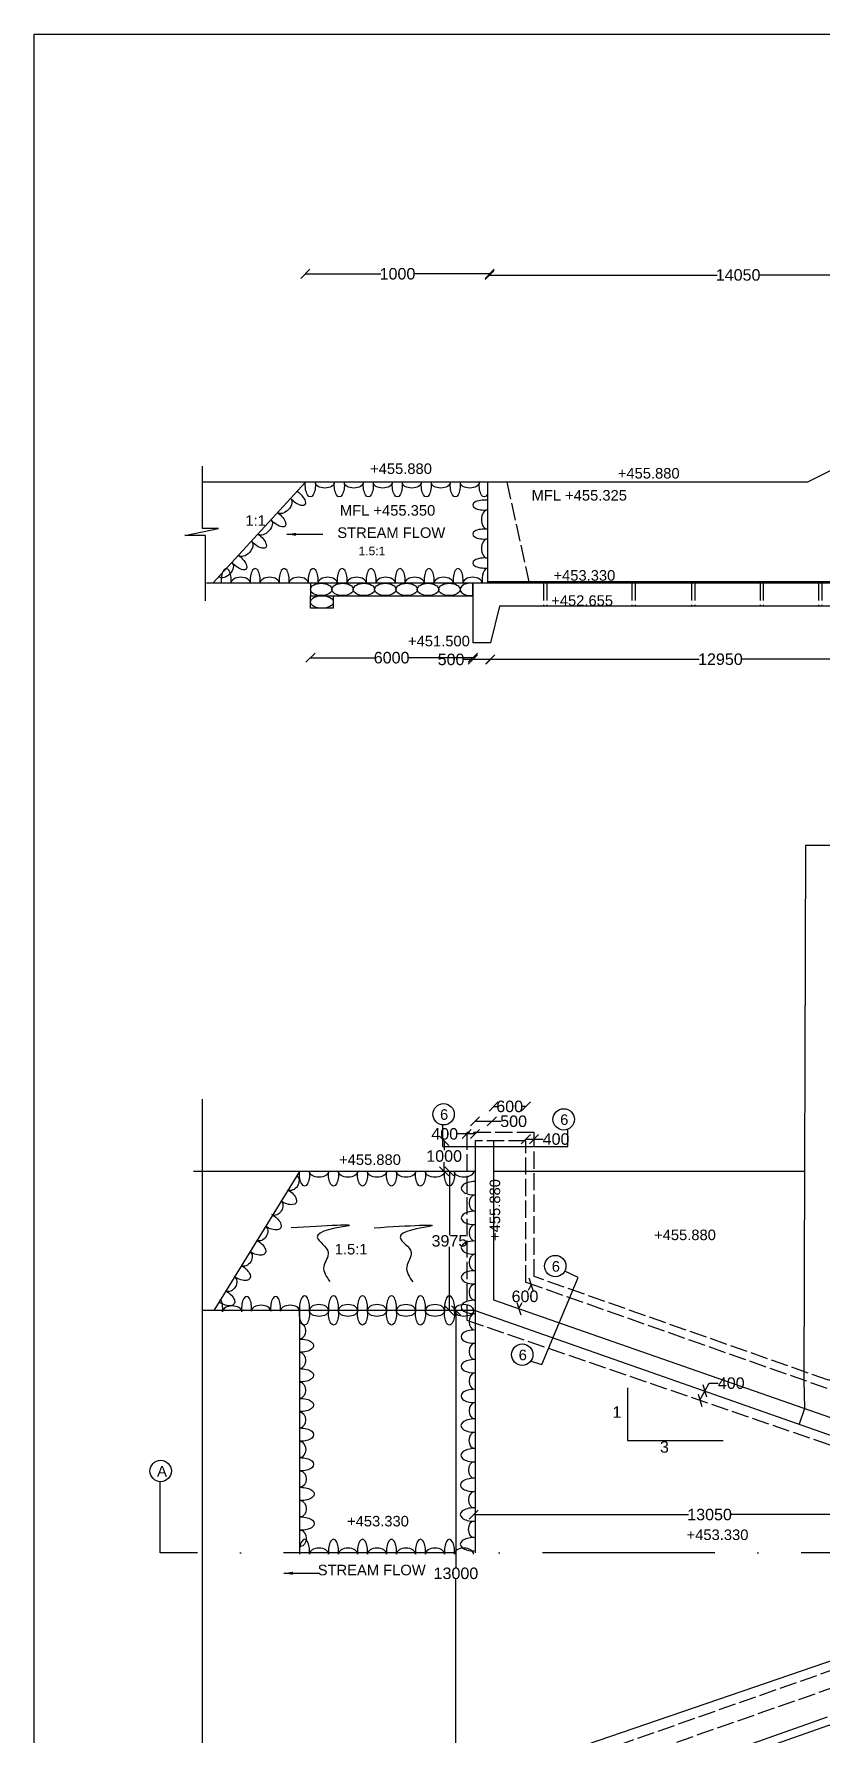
# Model space of a CAD drawing. Header units: millimetres. Extents: x 5124 to 6568637, y 2311 to 91879094.
# Drawn here: x 3747598 to 3755821, y 45937613 to 45955372 of the extents above; entities that cross this region are included whole.
import ezdxf

# ---------------------------------------------------------------- set-up
doc = ezdxf.new("R2010")
doc.units = ezdxf.units.MM
doc.header["$MEASUREMENT"] = 0
doc.linetypes.add('ACAD_ISO02W100', pattern=[15, 12, -3])
doc.linetypes.add('ACAD_ISO10W100', pattern=[18, 12, -3, 0, -3])
for name, color, linetype in [('DIMENSION', 7, 'Continuous'), ('DRAWING', 7, 'Continuous'), ('TEXT', 7, 'Continuous')]:
    doc.layers.add(name, color=color, linetype=linetype)
doc.styles.get("Standard").update_dxf_attribs({"font": 'arial.ttf', "height": 120})
doc.dimstyles.get("Standard").update_dxf_attribs({"dimtxt": 200, "dimasz": 110, "dimexe": 0.18, "dimexo": 0.0625, "dimgap": 0.09, "dimtad": 0, "dimtih": 1, "dimtoh": 1, "dimdec": 0, "dimzin": 0, "dimdsep": 46, "dimtxsty": 'Standard', "dimblk": 'OBLIQUE', "dimcen": 0.09, "dimse1": 1, "dimse2": 1, "dimadec": 0, "dimazin": 0, "dimtfac": 1, "dimtdec": 0, "dimtofl": 0, "dimtmove": 0, "dimatfit": 3, "dimfxl": 1, "dimtolj": 1, "dimtzin": 0, "dimarcsym": 0})

# ---------------------------------------------------------------- blocks, each defined once
blk = doc.blocks.new('_Oblique')
at = {"color": 0, "linetype": 'ByBlock', "lineweight": -2}
blk.add_line((-0.5, -0.5), (0.5, 0.5), dxfattribs=at)
blk = doc.blocks.new('*D108')
at = {"layer": 'Defpoints', "color": 0, "linetype": 'Continuous'}
for p in [(3752352, 45952868), (3750430, 45950693), (3752352, 45950693)]:
    blk.add_point(p, dxfattribs=at)
at = {"layer": 'DIMENSION', "color": 0, "linetype": 'Continuous', "lineweight": -2}
for p, q in [((3750430, 45952868), (3751218, 45952868)), ((3752352, 45952868), (3751564, 45952868))]:
    blk.add_line(p, q, dxfattribs=at)
at = {"layer": 'DIMENSION', "color": 0, "linetype": 'Continuous', "lineweight": -2, "xscale": 95, "yscale": 95, "zscale": 95, "rotation": 180}
blk.add_blockref('_Oblique', (3750430, 45952868), dxfattribs=at)
at = {"layer": 'DIMENSION', "color": 0, "linetype": 'Continuous', "lineweight": -2, "xscale": 95, "yscale": 95, "zscale": 95}
blk.add_blockref('_Oblique', (3752352, 45952868), dxfattribs=at)
at = {"layer": 'DIMENSION', "color": 0, "linetype": 'Continuous', "insert": (3751391, 45952868), "char_height": 120, "attachment_point": 5}
blk.add_mtext('\\A1;1000', dxfattribs=at)
blk = doc.blocks.new('*D109')
at = {"layer": 'Defpoints', "color": 0, "linetype": 'Continuous'}
for p in [(3757541, 45952856), (3757541, 45951627), (3752352, 45950693)]:
    blk.add_point(p, dxfattribs=at)
at = {"layer": 'DIMENSION', "color": 0, "linetype": 'Continuous', "lineweight": -2}
for p, q in [((3752352, 45952856), (3754726, 45952856)), ((3757541, 45952856), (3755166, 45952856))]:
    blk.add_line(p, q, dxfattribs=at)
at = {"layer": 'DIMENSION', "color": 0, "linetype": 'Continuous', "lineweight": -2, "xscale": 95, "yscale": 95, "zscale": 95, "rotation": 180}
blk.add_blockref('_Oblique', (3752352, 45952856), dxfattribs=at)
at = {"layer": 'DIMENSION', "color": 0, "linetype": 'Continuous', "lineweight": -2, "xscale": 95, "yscale": 95, "zscale": 95}
blk.add_blockref('_Oblique', (3757541, 45952856), dxfattribs=at)
at = {"layer": 'DIMENSION', "color": 0, "linetype": 'Continuous', "insert": (3754946, 45952856), "char_height": 120, "attachment_point": 5}
blk.add_mtext('\\A1;14050', dxfattribs=at)
blk = doc.blocks.new('*D137')
at = {"layer": 'Defpoints', "color": 0, "linetype": 'Continuous'}
for p in [(3757161, 45949398), (3752360, 45949015), (3752360, 45948844)]:
    blk.add_point(p, dxfattribs=at)
at = {"layer": 'DIMENSION', "color": 0, "linetype": 'Continuous', "lineweight": -2}
for p, q in [((3752360, 45948844), (3754541, 45948844)), ((3757161, 45948844), (3754981, 45948844))]:
    blk.add_line(p, q, dxfattribs=at)
at = {"layer": 'DIMENSION', "color": 0, "linetype": 'Continuous', "lineweight": -2, "xscale": 95, "yscale": 95, "zscale": 95, "rotation": 180}
blk.add_blockref('_Oblique', (3752360, 45948844), dxfattribs=at)
at = {"layer": 'DIMENSION', "color": 0, "linetype": 'Continuous', "lineweight": -2, "xscale": 95, "yscale": 95, "zscale": 95}
blk.add_blockref('_Oblique', (3757161, 45948844), dxfattribs=at)
at = {"layer": 'DIMENSION', "color": 0, "linetype": 'Continuous', "insert": (3754761, 45948844), "char_height": 120, "attachment_point": 5}
blk.add_mtext('\\A1;12950', dxfattribs=at)
blk = doc.blocks.new('*D138')
at = {"layer": 'Defpoints', "color": 0, "linetype": 'Continuous'}
for p in [(3752177, 45949015), (3752360, 45949015), (3752177, 45948842)]:
    blk.add_point(p, dxfattribs=at)
at = {"layer": 'DIMENSION', "color": 0, "linetype": 'Continuous', "lineweight": -2}
for p, q in [((3752177, 45948842), (3752082, 45948842)), ((3752360, 45948842), (3752177, 45948842))]:
    blk.add_line(p, q, dxfattribs=at)
at = {"layer": 'DIMENSION', "color": 0, "linetype": 'Continuous', "lineweight": -2, "xscale": 95, "yscale": 95, "zscale": 95, "rotation": 180}
blk.add_blockref('_Oblique', (3752177, 45948842), dxfattribs=at)
at = {"layer": 'DIMENSION', "color": 0, "linetype": 'Continuous', "lineweight": -2, "xscale": 95, "yscale": 95, "zscale": 95}
blk.add_blockref('_Oblique', (3752360, 45948842), dxfattribs=at)
at = {"layer": 'DIMENSION', "color": 0, "linetype": 'Continuous', "insert": (3751950, 45948842), "char_height": 120, "attachment_point": 5}
blk.add_mtext('\\A1;500', dxfattribs=at)
blk = doc.blocks.new('*D139')
at = {"layer": 'Defpoints', "color": 0, "linetype": 'Continuous'}
for p in [(3750483, 45949376), (3752177, 45949015), (3750483, 45948860)]:
    blk.add_point(p, dxfattribs=at)
at = {"layer": 'DIMENSION', "color": 0, "linetype": 'Continuous', "lineweight": -2}
for p, q in [((3750483, 45948860), (3751151, 45948860)), ((3752177, 45948860), (3751509, 45948860))]:
    blk.add_line(p, q, dxfattribs=at)
at = {"layer": 'DIMENSION', "color": 0, "linetype": 'Continuous', "lineweight": -2, "xscale": 95, "yscale": 95, "zscale": 95, "rotation": 180}
blk.add_blockref('_Oblique', (3750483, 45948860), dxfattribs=at)
at = {"layer": 'DIMENSION', "color": 0, "linetype": 'Continuous', "lineweight": -2, "xscale": 95, "yscale": 95, "zscale": 95}
blk.add_blockref('_Oblique', (3752177, 45948860), dxfattribs=at)
at = {"layer": 'DIMENSION', "color": 0, "linetype": 'Continuous', "insert": (3751330, 45948860), "char_height": 120, "attachment_point": 5}
blk.add_mtext('\\A1;6000', dxfattribs=at)
blk = doc.blocks.new('*D157')
at = {"layer": 'Defpoints', "color": 0, "linetype": 'Continuous'}
for p in [(3752114, 45943888), (3752114, 45943816), (3752200, 45943816)]:
    blk.add_point(p, dxfattribs=at)
at = {"layer": 'DIMENSION', "color": 0, "linetype": 'Continuous', "lineweight": -2}
for p, q in [((3752114, 45943888), (3752019, 45943888)), ((3752200, 45943888), (3752114, 45943888))]:
    blk.add_line(p, q, dxfattribs=at)
at = {"layer": 'DIMENSION', "color": 0, "linetype": 'Continuous', "lineweight": -2, "xscale": 95, "yscale": 95, "zscale": 95, "rotation": 180}
blk.add_blockref('_Oblique', (3752114, 45943888), dxfattribs=at)
at = {"layer": 'DIMENSION', "color": 0, "linetype": 'Continuous', "lineweight": -2, "xscale": 95, "yscale": 95, "zscale": 95}
blk.add_blockref('_Oblique', (3752200, 45943888), dxfattribs=at)
at = {"layer": 'DIMENSION', "color": 0, "linetype": 'Continuous', "insert": (3751884, 45943888), "char_height": 120, "attachment_point": 5}
blk.add_mtext('\\A1;400', dxfattribs=at)
blk = doc.blocks.new('*D158')
at = {"layer": 'Defpoints', "color": 0, "linetype": 'Continuous'}
for p in [(3752730, 45943816), (3752816, 45943834), (3752816, 45943816)]:
    blk.add_point(p, dxfattribs=at)
at = {"layer": 'DIMENSION', "color": 0, "linetype": 'Continuous', "lineweight": -2}
for p, q in [((3752730, 45943834), (3752816, 45943834)), ((3752816, 45943834), (3752911, 45943834))]:
    blk.add_line(p, q, dxfattribs=at)
at = {"layer": 'DIMENSION', "color": 0, "linetype": 'Continuous', "lineweight": -2, "xscale": 95, "yscale": 95, "zscale": 95, "rotation": 180}
blk.add_blockref('_Oblique', (3752730, 45943834), dxfattribs=at)
at = {"layer": 'DIMENSION', "color": 0, "linetype": 'Continuous', "lineweight": -2, "xscale": 95, "yscale": 95, "zscale": 95}
blk.add_blockref('_Oblique', (3752816, 45943834), dxfattribs=at)
at = {"layer": 'DIMENSION', "color": 0, "linetype": 'Continuous', "insert": (3753046, 45943834), "char_height": 120, "attachment_point": 5}
blk.add_mtext('\\A1;400', dxfattribs=at)
blk = doc.blocks.new('*D159')
at = {"layer": 'Defpoints', "color": 0, "linetype": 'Continuous'}
for p in [(3752376, 45944020), (3752200, 45943816), (3752376, 45943816)]:
    blk.add_point(p, dxfattribs=at)
at = {"layer": 'DIMENSION', "color": 0, "linetype": 'Continuous', "lineweight": -2}
for p, q in [((3752200, 45944020), (3752376, 45944020)), ((3752376, 45944020), (3752471, 45944020))]:
    blk.add_line(p, q, dxfattribs=at)
at = {"layer": 'DIMENSION', "color": 0, "linetype": 'Continuous', "lineweight": -2, "xscale": 95, "yscale": 95, "zscale": 95, "rotation": 180}
blk.add_blockref('_Oblique', (3752200, 45944020), dxfattribs=at)
at = {"layer": 'DIMENSION', "color": 0, "linetype": 'Continuous', "lineweight": -2, "xscale": 95, "yscale": 95, "zscale": 95}
blk.add_blockref('_Oblique', (3752376, 45944020), dxfattribs=at)
at = {"layer": 'DIMENSION', "color": 0, "linetype": 'Continuous', "insert": (3752603, 45944020), "char_height": 120, "attachment_point": 5}
blk.add_mtext('\\A1;500', dxfattribs=at)
blk = doc.blocks.new('*D160')
at = {"layer": 'Defpoints', "color": 0, "linetype": 'Continuous'}
for p in [(3752730, 45944175), (3752394, 45943816), (3752730, 45943816)]:
    blk.add_point(p, dxfattribs=at)
at = {"layer": 'DIMENSION', "color": 0, "linetype": 'Continuous', "lineweight": -2}
for p, q in [((3752394, 45944175), (3752429, 45944175)), ((3752730, 45944175), (3752695, 45944175))]:
    blk.add_line(p, q, dxfattribs=at)
at = {"layer": 'DIMENSION', "color": 0, "linetype": 'Continuous', "lineweight": -2, "xscale": 95, "yscale": 95, "zscale": 95, "rotation": 180}
blk.add_blockref('_Oblique', (3752394, 45944175), dxfattribs=at)
at = {"layer": 'DIMENSION', "color": 0, "linetype": 'Continuous', "lineweight": -2, "xscale": 95, "yscale": 95, "zscale": 95}
blk.add_blockref('_Oblique', (3752730, 45944175), dxfattribs=at)
at = {"layer": 'DIMENSION', "color": 0, "linetype": 'Continuous', "insert": (3752562, 45944175), "char_height": 120, "attachment_point": 5}
blk.add_mtext('\\A1;600', dxfattribs=at)
blk = doc.blocks.new('*D161')
at = {"layer": 'Defpoints', "color": 0, "linetype": 'Continuous'}
for p in [(3752200, 45943816), (3751878, 45943498), (3752200, 45943498)]:
    blk.add_point(p, dxfattribs=at)
at = {"layer": 'DIMENSION', "color": 0, "linetype": 'Continuous', "lineweight": -2}
for p, q in [((3751878, 45943816), (3751878, 45943718)), ((3751878, 45943498), (3751878, 45943595))]:
    blk.add_line(p, q, dxfattribs=at)
at = {"layer": 'DIMENSION', "color": 0, "linetype": 'Continuous', "lineweight": -2, "xscale": 95, "yscale": 95, "zscale": 95}
for p, rotation in [((3751878, 45943816), 90), ((3751878, 45943498), 270)]:
    blk.add_blockref('_Oblique', p, dxfattribs=dict(at, rotation=rotation))
at = {"layer": 'DIMENSION', "color": 0, "linetype": 'Continuous', "insert": (3751878, 45943657), "char_height": 120, "attachment_point": 5}
blk.add_mtext('\\A1;1000', dxfattribs=at)
blk = doc.blocks.new('*D162')
at = {"layer": 'Defpoints', "color": 0, "linetype": 'Continuous'}
for p in [(3751816, 45943498), (3751782, 45942045), (3751933, 45942045)]:
    blk.add_point(p, dxfattribs=at)
at = {"layer": 'DIMENSION', "color": 0, "linetype": 'Continuous', "lineweight": -2}
for p, q in [((3751933, 45943498), (3751933, 45942833)), ((3751933, 45942045), (3751933, 45942710))]:
    blk.add_line(p, q, dxfattribs=at)
at = {"layer": 'DIMENSION', "color": 0, "linetype": 'Continuous', "lineweight": -2, "xscale": 95, "yscale": 95, "zscale": 95}
for p, rotation in [((3751933, 45943498), 90), ((3751933, 45942045), 270)]:
    blk.add_blockref('_Oblique', p, dxfattribs=dict(at, rotation=rotation))
at = {"layer": 'DIMENSION', "color": 0, "linetype": 'Continuous', "insert": (3751933, 45942771), "char_height": 120, "attachment_point": 5}
blk.add_mtext('\\A1;3975', dxfattribs=at)
blk = doc.blocks.new('*D163')
at = {"layer": 'Defpoints', "color": 0, "linetype": 'Continuous'}
for p in [(3752787, 45942318), (3752787, 45942318), (3752657, 45942065)]:
    blk.add_point(p, dxfattribs=at)
at = {"layer": 'DIMENSION', "color": 0, "linetype": 'Continuous', "lineweight": -2}
for p, q in [((3752787, 45942318), (3752754, 45942253)), ((3752657, 45942065), (3752691, 45942130))]:
    blk.add_line(p, q, dxfattribs=at)
at = {"layer": 'DIMENSION', "color": 0, "linetype": 'Continuous', "lineweight": -2, "xscale": 95, "yscale": 95, "zscale": 95}
for p, rotation in [((3752787, 45942318), 62.79691415837439), ((3752657, 45942065), 242.7969141583744)]:
    blk.add_blockref('_Oblique', p, dxfattribs=dict(at, rotation=rotation))
at = {"layer": 'DIMENSION', "color": 0, "linetype": 'Continuous', "insert": (3752722, 45942192), "char_height": 120, "attachment_point": 5}
blk.add_mtext('\\A1;600', dxfattribs=at)
blk = doc.blocks.new('*D164')
at = {"layer": 'Defpoints', "color": 0, "linetype": 'Continuous'}
for p in [(3752186, 45939914), (3757110, 45939914), (3757110, 45939840)]:
    blk.add_point(p, dxfattribs=at)
at = {"layer": 'DIMENSION', "color": 0, "linetype": 'Continuous', "lineweight": -2}
for p, q in [((3752186, 45939914), (3754428, 45939914)), ((3757110, 45939914), (3754868, 45939914))]:
    blk.add_line(p, q, dxfattribs=at)
at = {"layer": 'DIMENSION', "color": 0, "linetype": 'Continuous', "lineweight": -2, "xscale": 95, "yscale": 95, "zscale": 95, "rotation": 180}
blk.add_blockref('_Oblique', (3752186, 45939914), dxfattribs=at)
at = {"layer": 'DIMENSION', "color": 0, "linetype": 'Continuous', "lineweight": -2, "xscale": 95, "yscale": 95, "zscale": 95}
blk.add_blockref('_Oblique', (3757110, 45939914), dxfattribs=at)
at = {"layer": 'DIMENSION', "color": 0, "linetype": 'Continuous', "insert": (3754648, 45939914), "char_height": 120, "attachment_point": 5}
blk.add_mtext('\\A1;13050', dxfattribs=at)
blk = doc.blocks.new('*D175')
at = {"layer": 'Defpoints', "color": 0, "linetype": 'Continuous'}
for p in [(3754599, 45941203), (3754599, 45941203), (3754548, 45941108)]:
    blk.add_point(p, dxfattribs=at)
at = {"layer": 'DIMENSION', "color": 0, "linetype": 'Continuous', "lineweight": -2}
for p, q in [((3754548, 45941108), (3754599, 45941203)), ((3754599, 45941203), (3754644, 45941286)), ((3754644, 45941286), (3754739, 45941286))]:
    blk.add_line(p, q, dxfattribs=at)
at = {"layer": 'DIMENSION', "color": 0, "linetype": 'Continuous', "lineweight": -2, "xscale": 95, "yscale": 95, "zscale": 95}
for p, rotation in [((3754548, 45941108), 241.5767806389696), ((3754599, 45941203), 61.57678063896964)]:
    blk.add_blockref('_Oblique', p, dxfattribs=dict(at, rotation=rotation))
at = {"layer": 'DIMENSION', "color": 0, "linetype": 'Continuous', "insert": (3754874, 45941286), "char_height": 120, "attachment_point": 5}
blk.add_mtext('\\A1;400', dxfattribs=at)
blk = doc.blocks.new('*D220')
at = {"layer": 'Defpoints', "color": 0, "linetype": 'Continuous', "lineweight": -2}
for p, q in [((3752001, 45942045), (3752001, 45939361)), ((3752001, 45936983), (3752001, 45939238))]:
    blk.add_line(p, q, dxfattribs=at)
at = {"layer": 'Defpoints', "color": 0, "linetype": 'Continuous'}
for p in [(3751840, 45942045), (3752001, 45942045), (3751840, 45936983)]:
    blk.add_point(p, dxfattribs=at)
at = {"layer": 'Defpoints', "color": 0, "linetype": 'Continuous', "lineweight": -2, "xscale": 95, "yscale": 95, "zscale": 95}
for p, rotation in [((3752001, 45942045), 90), ((3752001, 45936983), 270)]:
    blk.add_blockref('_Oblique', p, dxfattribs=dict(at, rotation=rotation))
at = {"layer": 'Defpoints', "color": 0, "linetype": 'Continuous', "insert": (3752001, 45939300), "char_height": 120, "attachment_point": 5}
blk.add_mtext('\\A1;13000', dxfattribs=at)

msp = doc.modelspace()

# ---------------------------------------------------------------- linework, layer by layer
at = {"layer": 'DIMENSION', "linetype": 'Continuous'}
msp.add_line((3755874.2, 45937797.5), (3752729.5, 45936689.2), dxfattribs=at)
for points in [[(3747598, 45955372), (3793823.5, 45955372), (3793823.5, 45927816), (3747598, 45927816)], [(3752177, 45949638), (3750483, 45949638), (3750483, 45949508), (3752177, 45949508)], [(3750483, 45949508), (3750721, 45949508), (3750721, 45949376), (3750483, 45949376)]]:
    msp.add_lwpolyline(points, close=True, dxfattribs=at)
for points in [[(3757541, 45951627), (3755668.5, 45950693), (3752351.5, 45950693), (3752329.5, 45950693), (3752329.5, 45949638)], [(3749388, 45949454.5), (3749388, 45950137), (3749173, 45950137), (3749523.5, 45950210), (3749355.5, 45950210), (3749355.5, 45950860)], [(3752329.5, 45950693), (3749357.5, 45950693)], [(3750430.5, 45950693), (3749464.5, 45949638)], [(3752177, 45949638), (3749398.5, 45949638)], [(3752330, 45949638), (3752177, 45949638)], [(3752177, 45949638), (3752177, 45949015)], [(3757161, 45949653), (3752330, 45949653)], [(3757161, 45949638), (3752330, 45949638), (3752330, 45949653)], [(3752455, 45949397.5), (3752360.5, 45949015), (3752177, 45949015)], [(3757161, 45949431), (3757161, 45949397.5), (3752455, 45949397.5)], [(3751861, 45943985.5), (3751861, 45943758), (3753167.5, 45943758), (3753167.5, 45943937)], [(3752394.5, 45943815.5), (3752394.5, 45942157), (3757235, 45940466)], [(3752772, 45941519.5), (3752897, 45941482.5), (3753277, 45942389), (3753139, 45942455)], [(3758547.5, 45937711), (3755889, 45937711), (3752816, 45936628), (3752816, 45935126), (3752114, 45935126), (3752114, 45937085.5), (3757109.5, 45938798)]]:
    msp.add_lwpolyline(points, dxfattribs=at)
for centre in [(3751872.2, 45944093.7), (3753125.7, 45944040.2), (3753037.7, 45942508.2), (3752692.7, 45941583.7), (3748919.2, 45940369.2)]:
    msp.add_circle(centre, 111.7, dxfattribs=at)
for centre, major_axis, ratio in [((3750594.5, 45949573), (-111.5, 0), 0.5784753), ((3750817.5, 45949573), (-111.5, 0), 0.5784753), ((3751040.5, 45949573), (-111.5, 0), 0.5784753), ((3751263.5, 45949573), (-111.5, 0), 0.5784753), ((3751486.5, 45949573), (-111.5, 0), 0.5784753), ((3751709.5, 45949573), (-111.5, 0), 0.5784753), ((3751932.5, 45949573), (-111.5, 0), 0.5784753), ((3750602, 45949442), (-119, 0), 0.5462185)]:
    msp.add_ellipse(centre, major_axis=major_axis, ratio=ratio, dxfattribs=at)
msp.add_ellipse((3752155.5, 45949573), major_axis=(-111.5, 0), ratio=0.5784753, start_param=4.5183485, end_param=8.0480221, dxfattribs=at)
for points in [[(3750281, 45942911.5), (3750858, 45942925.5), (3750553, 45942808.5), (3750667.5, 45942653.5), (3750621.5, 45942504), (3750686.5, 45942346)], [(3751146.5, 45942909), (3751723.5, 45942923), (3751418.5, 45942806), (3751533, 45942651), (3751487, 45942501.5), (3751552, 45942343.5)]]:
    msp.add_spline(points, degree=3, dxfattribs=at)
at = {"layer": 'DRAWING', "linetype": 'ACAD_ISO02W100', "ltscale": 15}
for p, q in [((3752729.5, 45943815.5), (3752200.5, 45943815.5)), ((3752729.5, 45942338.8), (3752729.5, 45943815.5)), ((3755874.2, 45941230.5), (3752729.5, 45942338.8)), ((3752200.5, 45936983), (3757109.5, 45938707))]:
    msp.add_line(p, q, dxfattribs=at)
at = {"layer": 'DRAWING', "ltscale": 15}
for p, q in [((3752200.5, 45943815.5), (3752200.5, 45942045)), ((3752200.5, 45942045), (3757109.5, 45940321))]:
    msp.add_line(p, q, dxfattribs=at)
at = {"layer": 'DRAWING', "linetype": 'ACAD_ISO02W100', "ltscale": 15}
for points in [[(3752533, 45950693), (3752761.5, 45949653)], [(3752915, 45949638), (3752915, 45949397.5)], [(3752948, 45949638), (3752948, 45949397.5)], [(3753838, 45949638), (3753838, 45949397.5)], [(3753871, 45949638), (3753871, 45949397.5)], [(3754461, 45949638), (3754461, 45949397.5)], [(3754494, 45949638), (3754494, 45949397.5)], [(3755174.5, 45949638), (3755174.5, 45949397.5)], [(3755207.5, 45949638), (3755207.5, 45949397.5)], [(3755786, 45949638), (3755786, 45949397.5)], [(3755819, 45949638), (3755819, 45949397.5)], [(3758547.5, 45941317), (3755889, 45941317), (3752816, 45942400), (3752816, 45943902), (3752114, 45943902), (3752114, 45941942.5), (3757109.5, 45940230)], [(3752394.5, 45935212.5), (3752394.5, 45936871), (3757235, 45938562)]]:
    msp.add_lwpolyline(points, dxfattribs=at)
at = {"layer": 'DRAWING', "linetype": 'Continuous'}
for points in [[(3776239, 45944943.5), (3776239, 45946867), (3775751.5, 45946867), (3775751.5, 45947090), (3775655.5, 45946658.5), (3775655.5, 45946884), (3769685.5, 45946884), (3769685.5, 45947125.5), (3769540.5, 45946715.5), (3769540.5, 45946950.5), (3760106, 45946950.5), (3759991.5, 45946695.5), (3759991.5, 45947140), (3759907.5, 45946899.5), (3755650.5, 45946899.5), (3755630.9, 45941316.2), (3755639.9, 45941023.2), (3755581.7, 45940857.6)], [(3749352.5, 45944250), (3749352.5, 45936138.5)], [(3752200.5, 45943497.5), (3749262, 45943497.5)], [(3750370, 45943497.5), (3749473, 45942045)], [(3755638.6, 45943497.5), (3752394.5, 45943497.5)], [(3752200.5, 45942045), (3749352.5, 45942045)], [(3750370, 45942045), (3750370, 45939502.5)], [(3752200.5, 45942045), (3752200.5, 45939514)], [(3753791.2, 45941238.5), (3753791.2, 45940686.5), (3754788.2, 45940686.5)]]:
    msp.add_lwpolyline(points, dxfattribs=at)
at = {"layer": 'DRAWING', "linetype": 'ACAD_ISO10W100', "ltscale": 150}
msp.add_lwpolyline([(3784404, 45939514), (3748913, 45939514), (3748913, 45940259)], dxfattribs=at)
at = {"layer": 'DRAWING', "extrusion": (0, 0, -1)}
for centre, major_axis, ratio, start_param, end_param in [((3750331.6, 45950541.1), (91.7, -83.5), 0.4233871, 4.4721825, 8.0941882), ((3750481.5, 45950663.5), (0, -124), 0.4233871, 4.4721825, 8.0941882), ((3750632.7, 45950693), (-100.3, 0), 0.6159741, 3.1415927, 6.2831853), ((3750784, 45950663.5), (0, -124), 0.4233871, 4.4721825, 8.0941882), ((3750935.2, 45950693), (-100.3, 0), 0.6159741, 3.1415927, 6.2831853), ((3751086.5, 45950663.5), (0, -124), 0.4233871, 4.4721825, 8.0941882), ((3751237.7, 45950693), (-100.3, 0), 0.6159741, 3.1415927, 6.2831853), ((3751389, 45950663.5), (0, -124), 0.4233871, 4.4721825, 8.0941882), ((3751540.2, 45950693), (-100.3, 0), 0.6159741, 3.1415927, 6.2831853), ((3751691.5, 45950663.5), (0, -124), 0.4233871, 4.4721825, 8.0941882), ((3751842.7, 45950693), (-100.3, 0), 0.6159741, 3.1415927, 6.2831853), ((3751994, 45950663.5), (0, -124), 0.4233871, 4.4721825, 8.0941882), ((3752145.2, 45950693), (-100.3, 0), 0.6159741, 3.1415927, 6.2831853), ((3752296.4, 45950663.5), (0, -124), 0.4233871, 5.6022122, 8.0941882), ((3750128, 45950317.3), (91.7, -83.5), 0.4233871, 4.4721825, 8.0941882), ((3750208, 45950449.1), (-67.5, -74.1), 0.6159741, 3.1415927, 6.2831853), ((3750004.4, 45950225.3), (-67.5, -74.1), 0.6159741, 3.1415927, 6.2831853), ((3750004.4, 45950225.3), (-67.5, -74.1), 0.6159741, 3.1415927, 6.2831853), ((3749800.8, 45950001.6), (-67.5, -74.1), 0.6159741, 3.1415927, 6.2831853), ((3749924.4, 45950093.6), (91.7, -83.5), 0.4233871, 4.4721825, 8.0941882), ((3749597.2, 45949777.9), (-67.5, -74.1), 0.6159741, 3.1415927, 6.2831853), ((3749720.8, 45949869.9), (91.7, -83.5), 0.4233871, 4.4721825, 8.0941882), ((3750294.1, 45943377.5), (-46.1, -71.7), 0.7243402, 3.1415927, 6.2831853), ((3750421, 45943468), (0, -124), 0.4233871, 4.4721825, 8.0941882), ((3750572.2, 45943497.5), (-100.3, 0), 0.6159741, 3.1415927, 6.2831853), ((3750723.5, 45943468), (0, -124), 0.4233871, 4.4721825, 8.0941882), ((3750874.7, 45943497.5), (-100.3, 0), 0.6159741, 3.1415927, 6.2831853), ((3751026, 45943468), (0, -124), 0.4233871, 4.4721825, 8.0941882), ((3751177.2, 45943497.5), (-100.3, 0), 0.6159741, 3.1415927, 6.2831853), ((3751328.5, 45943468), (0, -124), 0.4233871, 4.4721825, 8.0941882), ((3751479.7, 45943497.5), (-100.3, 0), 0.6159741, 3.1415927, 6.2831853), ((3751631, 45943468), (0, -124), 0.4233871, 4.4721825, 8.0941882), ((3751782.2, 45943497.5), (-100.3, 0), 0.6159741, 3.1415927, 6.2831853), ((3751933.5, 45943468), (0, -124), 0.4233871, 4.4721825, 8.0941882), ((3752084.7, 45943497.5), (-100.3, 0), 0.6159741, 3.1415927, 6.2831853), ((3750215.1, 45943244.4), (116.9, -75.1), 0.5, 4.6728103, 7.8935603), ((3750126.9, 45943117.2), (-46.1, -71.7), 0.7243402, 3.1415927, 6.2831853), ((3749968.6, 45942850.6), (-44.6, -72.7), 0.7243402, 3.1415927, 6.2831853), ((3750054.5, 45942980), (118.5, -72.7), 0.5, 4.6728103, 7.8935603), ((3749892.4, 45942715.9), (118.5, -72.7), 0.5, 4.6728103, 7.8935603), ((3749806.5, 45942586.4), (-44.6, -72.7), 0.7243402, 3.1415927, 6.2831853), ((3749645.7, 45942322.1), (-44.6, -72.7), 0.7243402, 3.1415927, 6.2831853), ((3749731.6, 45942451.5), (118.5, -72.7), 0.5, 4.6728103, 7.8935603), ((3749569.4, 45942187.4), (118.5, -72.7), 0.5, 4.6728103, 7.8935603), ((3750421, 45942015.5), (0, -124), 0.4233871, 4.4721825, 8.0941882), ((3750572.2, 45942045), (-100.3, 0), 0.6159741, 3.1415927, 6.2831853), ((3750723.5, 45942015.5), (0, -124), 0.4233871, 4.4721825, 8.0941882), ((3750874.7, 45942045), (-100.3, 0), 0.6159741, 3.1415927, 6.2831853), ((3751026, 45942015.5), (0, -124), 0.4233871, 4.4721825, 8.0941882), ((3751177.2, 45942045), (-100.3, 0), 0.6159741, 3.1415927, 6.2831853), ((3751328.5, 45942015.5), (0, -124), 0.4233871, 4.4721825, 8.0941882), ((3751479.7, 45942045), (-100.3, 0), 0.6159741, 3.1415927, 6.2831853), ((3751631, 45942015.5), (0, -124), 0.4233871, 4.4721825, 8.0941882), ((3751782.2, 45942045), (-100.3, 0), 0.6159741, 3.1415927, 6.2831853), ((3751933.5, 45942015.5), (0, -124), 0.4233871, 4.4721825, 8.0941882), ((3752084.7, 45942045), (-100.3, 0), 0.6159741, 3.1415927, 6.2831853), ((3750370, 45941832.2), (0, -85.2), 0.7243402, 3.1415927, 6.2831853), ((3750375.5, 45941677.6), (139, 0), 0.5, 4.6728103, 7.8935603), ((3750370, 45941522.9), (0, -85.2), 0.7243402, 3.1415927, 6.2831853), ((3750375.5, 45941368.2), (139, 0), 0.5, 4.6728103, 7.8935603), ((3750370, 45941212.9), (0, -85.2), 0.7243402, 3.1415927, 6.2831853), ((3750375.5, 45941058.2), (139, 0), 0.5, 4.6728103, 7.8935603), ((3750370, 45940903), (0, -85.2), 0.7243402, 3.1415927, 6.2831853), ((3750376.7, 45940748.8), (139, 0), 0.5, 4.6728103, 7.8935603), ((3750371.2, 45940593.6), (0, -85.2), 0.7243402, 3.1415927, 6.2831853), ((3750376.7, 45940438.9), (139, 0), 0.5, 4.6728103, 7.8935603), ((3750376.7, 45940284.1), (0, -85.2), 0.7243402, 3.1415927, 6.2831853), ((3750382.2, 45940129.4), (139, 0), 0.5, 4.6728103, 7.8935603), ((3750376.7, 45939974.2), (0, -85.2), 0.7243402, 3.1415927, 6.2831853), ((3750383.4, 45939820.1), (139, 0), 0.5, 4.6728103, 7.8935603), ((3750377.9, 45939664.8), (0, -85.2), 0.7243402, 3.1415927, 6.2831853)]:
    msp.add_ellipse(centre, major_axis=major_axis, ratio=ratio, start_param=start_param, end_param=end_param, dxfattribs=at)
at = {"layer": 'DRAWING'}
for centre, major_axis, ratio, start_param, end_param in [((3752300, 45950454), (-124, 0), 0.4233871, 4.4721825, 8.0941882), ((3752300, 45950454), (-124, 0), 0.4233871, 4.4721825, 8.0941882), ((3752329.5, 45950302.8), (0, -100.3), 0.6159741, 3.1415927, 6.2831853), ((3752329.5, 45950302.8), (0, -100.3), 0.6159741, 3.1415927, 6.2831853), ((3752300, 45950151.5), (-124, 0), 0.4233871, 4.4721825, 8.0941882), ((3752300, 45950151.5), (-124, 0), 0.4233871, 4.4721825, 8.0941882), ((3752329.5, 45950000.3), (0, -100.3), 0.6159741, 3.1415927, 6.2831853), ((3752329.5, 45950000.3), (0, -100.3), 0.6159741, 3.1415927, 6.2831853), ((3752300, 45949849), (-124, 0), 0.4233871, 4.4721825, 8.0941882), ((3749603.5, 45949667.5), (0, 124), 0.4233871, 4.4721825, 8.0941882), ((3749754.7, 45949638), (-100.3, 0), 0.6159741, 3.1415927, 6.2831853), ((3749906, 45949667.5), (0, 124), 0.4233871, 4.4721825, 8.0941882), ((3750057.2, 45949638), (-100.3, 0), 0.6159741, 3.1415927, 6.2831853), ((3750208.5, 45949667.5), (0, 124), 0.4233871, 4.4721825, 8.0941882), ((3750359.7, 45949638), (-100.3, 0), 0.6159741, 3.1415927, 6.2831853), ((3750511, 45949667.5), (0, 124), 0.4233871, 4.4721825, 8.0941882), ((3750662.2, 45949638), (-100.3, 0), 0.6159741, 3.1415927, 6.2831853), ((3750813.5, 45949667.5), (0, 124), 0.4233871, 4.4721825, 8.0941882), ((3750964.7, 45949638), (-100.3, 0), 0.6159741, 3.1415927, 6.2831853), ((3751116, 45949667.5), (0, 124), 0.4233871, 4.4721825, 8.0941882), ((3751267.2, 45949638), (-100.3, 0), 0.6159741, 3.1415927, 6.2831853), ((3751418.4, 45949667.5), (0, 124), 0.4233871, 4.4721825, 8.0941882), ((3751569.7, 45949638), (-100.3, 0), 0.6159741, 3.1415927, 6.2831853), ((3751720.9, 45949667.5), (0, 124), 0.4233871, 4.4721825, 8.0941882), ((3751872.2, 45949638), (-100.3, 0), 0.6159741, 3.1415927, 6.2831853), ((3752023.4, 45949667.5), (0, 124), 0.4233871, 4.4721825, 8.0941882), ((3752174.7, 45949638), (-100.3, 0), 0.6159741, 3.1415927, 6.2831853), ((3752325.9, 45949667.5), (0, 124), 0.4233871, 6.2150689, 8.0941882), ((3752195, 45943321.1), (-139, 0), 0.5, 4.6728103, 7.8935603), ((3752200.5, 45943165.8), (0, -85.2), 0.7243402, 3.1415927, 6.2831853), ((3752195, 45943011.1), (-139, 0), 0.5, 4.6728103, 7.8935603), ((3752200.5, 45942855.9), (0, -85.2), 0.7243402, 3.1415927, 6.2831853), ((3752195, 45942701.2), (-139, 0), 0.5, 4.6728103, 7.8935603), ((3752200.5, 45942545.9), (0, -85.2), 0.7243402, 3.1415927, 6.2831853), ((3752195, 45942391.2), (-139, 0), 0.5, 4.6728103, 7.8935603), ((3749816.6, 45942067.6), (0, 124), 0.4233871, 4.4721825, 8.0941882), ((3750119.1, 45942067.6), (0, 124), 0.4233871, 4.4721825, 8.0941882), ((3750421, 45942074.5), (0, 124), 0.4233871, 4.4721825, 8.0941882), ((3750723.5, 45942074.5), (0, 124), 0.4233871, 4.4721825, 8.0941882), ((3751026, 45942074.5), (0, 124), 0.4233871, 4.4721825, 8.0941882), ((3751328.5, 45942074.5), (0, 124), 0.4233871, 4.4721825, 8.0941882), ((3751631, 45942074.5), (0, 124), 0.4233871, 4.4721825, 8.0941882), ((3751933.5, 45942074.5), (0, 124), 0.4233871, 4.4721825, 8.0941882), ((3752200.5, 45942236), (0, -85.2), 0.7243402, 3.1415927, 6.2831853), ((3749514.8, 45942060.7), (0, 124), 0.4233871, 4.4721825, 5.666156), ((3749666, 45942031.2), (-100.3, 0), 0.6159741, 3.1415927, 6.2831853), ((3749967.9, 45942038.1), (-100.3, 0), 0.6159741, 3.1415927, 6.2831853), ((3750270.4, 45942038.1), (-100.3, 0), 0.6159741, 3.1415927, 6.2831853), ((3750572.2, 45942045), (-100.3, 0), 0.6159741, 3.1415927, 6.2831853), ((3750874.7, 45942045), (-100.3, 0), 0.6159741, 3.1415927, 6.2831853), ((3751177.2, 45942045), (-100.3, 0), 0.6159741, 3.1415927, 6.2831853), ((3751479.7, 45942045), (-100.3, 0), 0.6159741, 3.1415927, 6.2831853), ((3751782.2, 45942045), (-100.3, 0), 0.6159741, 3.1415927, 6.2831853), ((3752084.7, 45942045), (-100.3, 0), 0.6159741, 3.1415927, 6.2831853), ((3752193.8, 45942081.8), (-139, 0), 0.5, 4.6728103, 7.8935603), ((3752199.3, 45941926.6), (0, -85.2), 0.7243402, 3.1415927, 6.2831853), ((3752193.8, 45941771.9), (-139, 0), 0.5, 4.6728103, 7.8935603), ((3752199.3, 45941617.2), (0, -85.2), 0.7243402, 3.1415927, 6.2831853), ((3752193.8, 45941462.5), (-139, 0), 0.5, 4.6728103, 7.8935603), ((3752199.3, 45941307.2), (0, -85.2), 0.7243402, 3.1415927, 6.2831853), ((3752193.8, 45941152.5), (-139, 0), 0.5, 4.6728103, 7.8935603), ((3752199.3, 45940997.3), (0, -85.2), 0.7243402, 3.1415927, 6.2831853), ((3752192.6, 45940843.2), (-139, 0), 0.5, 4.6728103, 7.8935603), ((3752198.1, 45940687.9), (0, -85.2), 0.7243402, 3.1415927, 6.2831853), ((3752192.6, 45940533.2), (-139, 0), 0.5, 4.6728103, 7.8935603), ((3752192.6, 45940378.5), (0, -85.2), 0.7243402, 3.1415927, 6.2831853), ((3752187.1, 45940223.8), (-139, 0), 0.5, 4.6728103, 7.8935603), ((3752192.6, 45940068.5), (0, -85.2), 0.7243402, 3.1415927, 6.2831853), ((3752185.9, 45939914.4), (-139, 0), 0.5, 4.6728103, 7.8935603), ((3752191.4, 45939759.1), (0, -85.2), 0.7243402, 3.1415927, 6.2831853), ((3750421, 45939532), (0, 124), 0.4233871, 4.4721825, 8.0941882), ((3750572.2, 45939502.5), (-100.3, 0), 0.6159741, 3.1415927, 6.2831853), ((3750723.5, 45939532), (0, 124), 0.4233871, 4.4721825, 8.0941882), ((3750874.7, 45939502.5), (-100.3, 0), 0.6159741, 3.1415927, 6.2831853), ((3751026, 45939532), (0, 124), 0.4233871, 4.4721825, 8.0941882), ((3751177.2, 45939502.5), (-100.3, 0), 0.6159741, 3.1415927, 6.2831853), ((3751328.5, 45939532), (0, 124), 0.4233871, 4.4721825, 8.0941882), ((3751479.7, 45939502.5), (-100.3, 0), 0.6159741, 3.1415927, 6.2831853), ((3751631, 45939532), (0, 124), 0.4233871, 4.4721825, 8.0941882), ((3751782.2, 45939502.5), (-100.3, 0), 0.6159741, 3.1415927, 6.2831853), ((3751933.5, 45939532), (0, 124), 0.4233871, 4.4721825, 8.0941882), ((3752084.7, 45939502.5), (-100.3, 0), 0.6159741, 3.1415927, 6.2831853), ((3752185.9, 45939604.4), (-139, 0), 0.5, 4.6728103, 7.8935603)]:
    msp.add_ellipse(centre, major_axis=major_axis, ratio=ratio, start_param=start_param, end_param=end_param, dxfattribs=at)

# ---------------------------------------------------------------- texts
at = {"layer": 'DIMENSION', "linetype": 'Continuous', "insert": (3750984.6, 45950019.7), "char_height": 90, "width": 257.455, "attachment_point": 1}
msp.add_mtext('1.5:1', dxfattribs=at)
at = {"layer": 'TEXT'}
for s, height, p in [('+455.880', 110, (3751105.1, 45950779)), ('+455.880', 110, (3753690.4, 45950730.9)), ('MFL +455.325', 110, (3752790.4, 45950500.8)), ('1:1', 110, (3749803.9, 45950237.9)), ('MFL +455.350', 110, (3750789.9, 45950343.4)), ('STREAM FLOW', 110, (3750763, 45950111)), ('+453.330', 110, (3753018.9, 45949664.4)), ('+452.655', 110, (3752995.4, 45949401.9)), (' +451.500', 110, (3751458.4, 45948979.3)), ('6', 110, (3751835.5, 45944036)), ('6', 110, (3753089, 45943982.5)), ('+455.880', 110, (3750781.4, 45943564.9)), ('+455.880', 110, (3754068.9, 45942779.4)), ('1.5:1', 110, (3750736.4, 45942629.9)), ('6', 110, (3753001, 45942450.5)), ('6', 110, (3752656, 45941526)), ('1', 120, (3753634.4, 45940924.2)), ('3', 120, (3754130, 45940560.3)), ('A', 110, (3748882.5, 45940311.5)), ('+453.330', 110, (3750864.9, 45939790.4)), ('+453.330', 110, (3754408.4, 45939648.4)), ('STREAM FLOW', 110, (3750558.7, 45939280.4))]:
    msp.add_text(s, height=height, dxfattribs=at).set_placement(p)
msp.add_text('+455.880', height=110, rotation=90, dxfattribs=at).set_placement((3752462.6, 45942771.4))

# ---------------------------------------------------------------- dimensions: what is measured, and where the dimension line sits
at = {"layer": 'Defpoints', "linetype": 'Continuous'}
dim = msp.add_linear_dim(base=(3752001, 45942045), p1=(3751840.5, 45936983), p2=(3751840.5, 45942045), angle=90, text='13000', dimstyle='Standard', override={"dimasz": 95, "dimarcsym": 1}, dxfattribs=at)
dim.commit()
dim.dimension.update_dxf_attribs({"geometry": '*D220', "text_midpoint": (3752001, 45939299.5), "dimtype": 160})
at = {"layer": 'DIMENSION', "linetype": 'Continuous'}
for base, p1, p2, text, picture, middle in [((3752351.5, 45952867.5), (3750430.5, 45950693), (3752351.5, 45950693), '1000', '*D108', (3751391, 45952867.5)), ((3757541, 45952856.5), (3752351.5, 45950693), (3757541, 45951627), '14050', '*D109', (3754946.2, 45952856.5)), ((3750483, 45948860), (3752177, 45949015), (3750483, 45949376), '6000', '*D139', (3751330, 45948860)), ((3752360.5, 45948843.5), (3757161, 45949397.5), (3752360.5, 45949015), '12950', '*D137', (3754760.8, 45948843.5)), ((3752177, 45948842), (3752360.5, 45949015), (3752177, 45949015), '500', '*D138', (3751949.5, 45948842)), ((3752729.5, 45944175), (3752394.5, 45943815.5), (3752729.5, 45943815.5), '600', '*D160', (3752562, 45944175)), ((3752114, 45943888.5), (3752200.5, 45943815.5), (3752114, 45943815.5), '400', '*D157', (3751884.1, 45943888.5)), ((3752376, 45944020.5), (3752200.5, 45943815.5), (3752376, 45943815.5), '500', '*D159', (3752603.5, 45944020.5)), ((3752816, 45943833.5), (3752729.5, 45943815.5), (3752816, 45943815.5), '400', '*D158', (3753045.9, 45943833.5)), ((3757109.5, 45939914.5), (3752185.9, 45939914.4), (3757109.5, 45939840), '13050', '*D164', (3754647.7, 45939914.5))]:
    dim = msp.add_linear_dim(base=base, p1=p1, p2=p2, text=text, dimstyle='Standard', override={"dimasz": 95, "dimarcsym": 1}, dxfattribs=at)
    dim.commit()
    dim.dimension.update_dxf_attribs({"geometry": picture, "text_midpoint": middle})
for base, p1, p2, text, picture, middle in [((3751878, 45943497.5), (3752200.5, 45943815.5), (3752200.5, 45943497.5), '1000', '*D161', (3751878, 45943656.5)), ((3751933.5, 45942045), (3751816.5, 45943497.5), (3751782.2, 45942045), '3975', '*D162', (3751933.5, 45942771.3))]:
    dim = msp.add_linear_dim(base=base, p1=p1, p2=p2, angle=90, text=text, dimstyle='Standard', override={"dimasz": 95, "dimarcsym": 1}, dxfattribs=at)
    dim.commit()
    dim.dimension.update_dxf_attribs({"geometry": picture, "text_midpoint": middle})
for p1, p2, text, picture, middle in [((3752657.2, 45942065.2), (3752787.3, 45942318.4), '600', '*D163', (3752722.3, 45942191.8)), ((3754548, 45941108.1), (3754599.2, 45941202.6), '400', '*D175', (3754874.3, 45941286.1))]:
    dim = msp.add_aligned_dim(p1=p1, p2=p2, distance=0, text=text, dimstyle='Standard', override={"dimasz": 95, "dimarcsym": 1}, dxfattribs=at)
    dim.commit()
    dim.dimension.update_dxf_attribs({"geometry": picture, "text_midpoint": middle})

# ---------------------------------------------------------------- leaders
at = {"layer": 'DRAWING', "linetype": 'Continuous'}
for points in [[(3750237.3, 45950148.5), (3750611, 45950148.5)], [(3750204, 45939301.4), (3750577.7, 45939301.4)]]:
    msp.add_leader(points, dimstyle='Standard', override={"dimasz": 95, "dimgap": 0.09, "dimtad": 0, "dimarcsym": 1}, dxfattribs=at)

doc.saveas('drawing.dxf')
